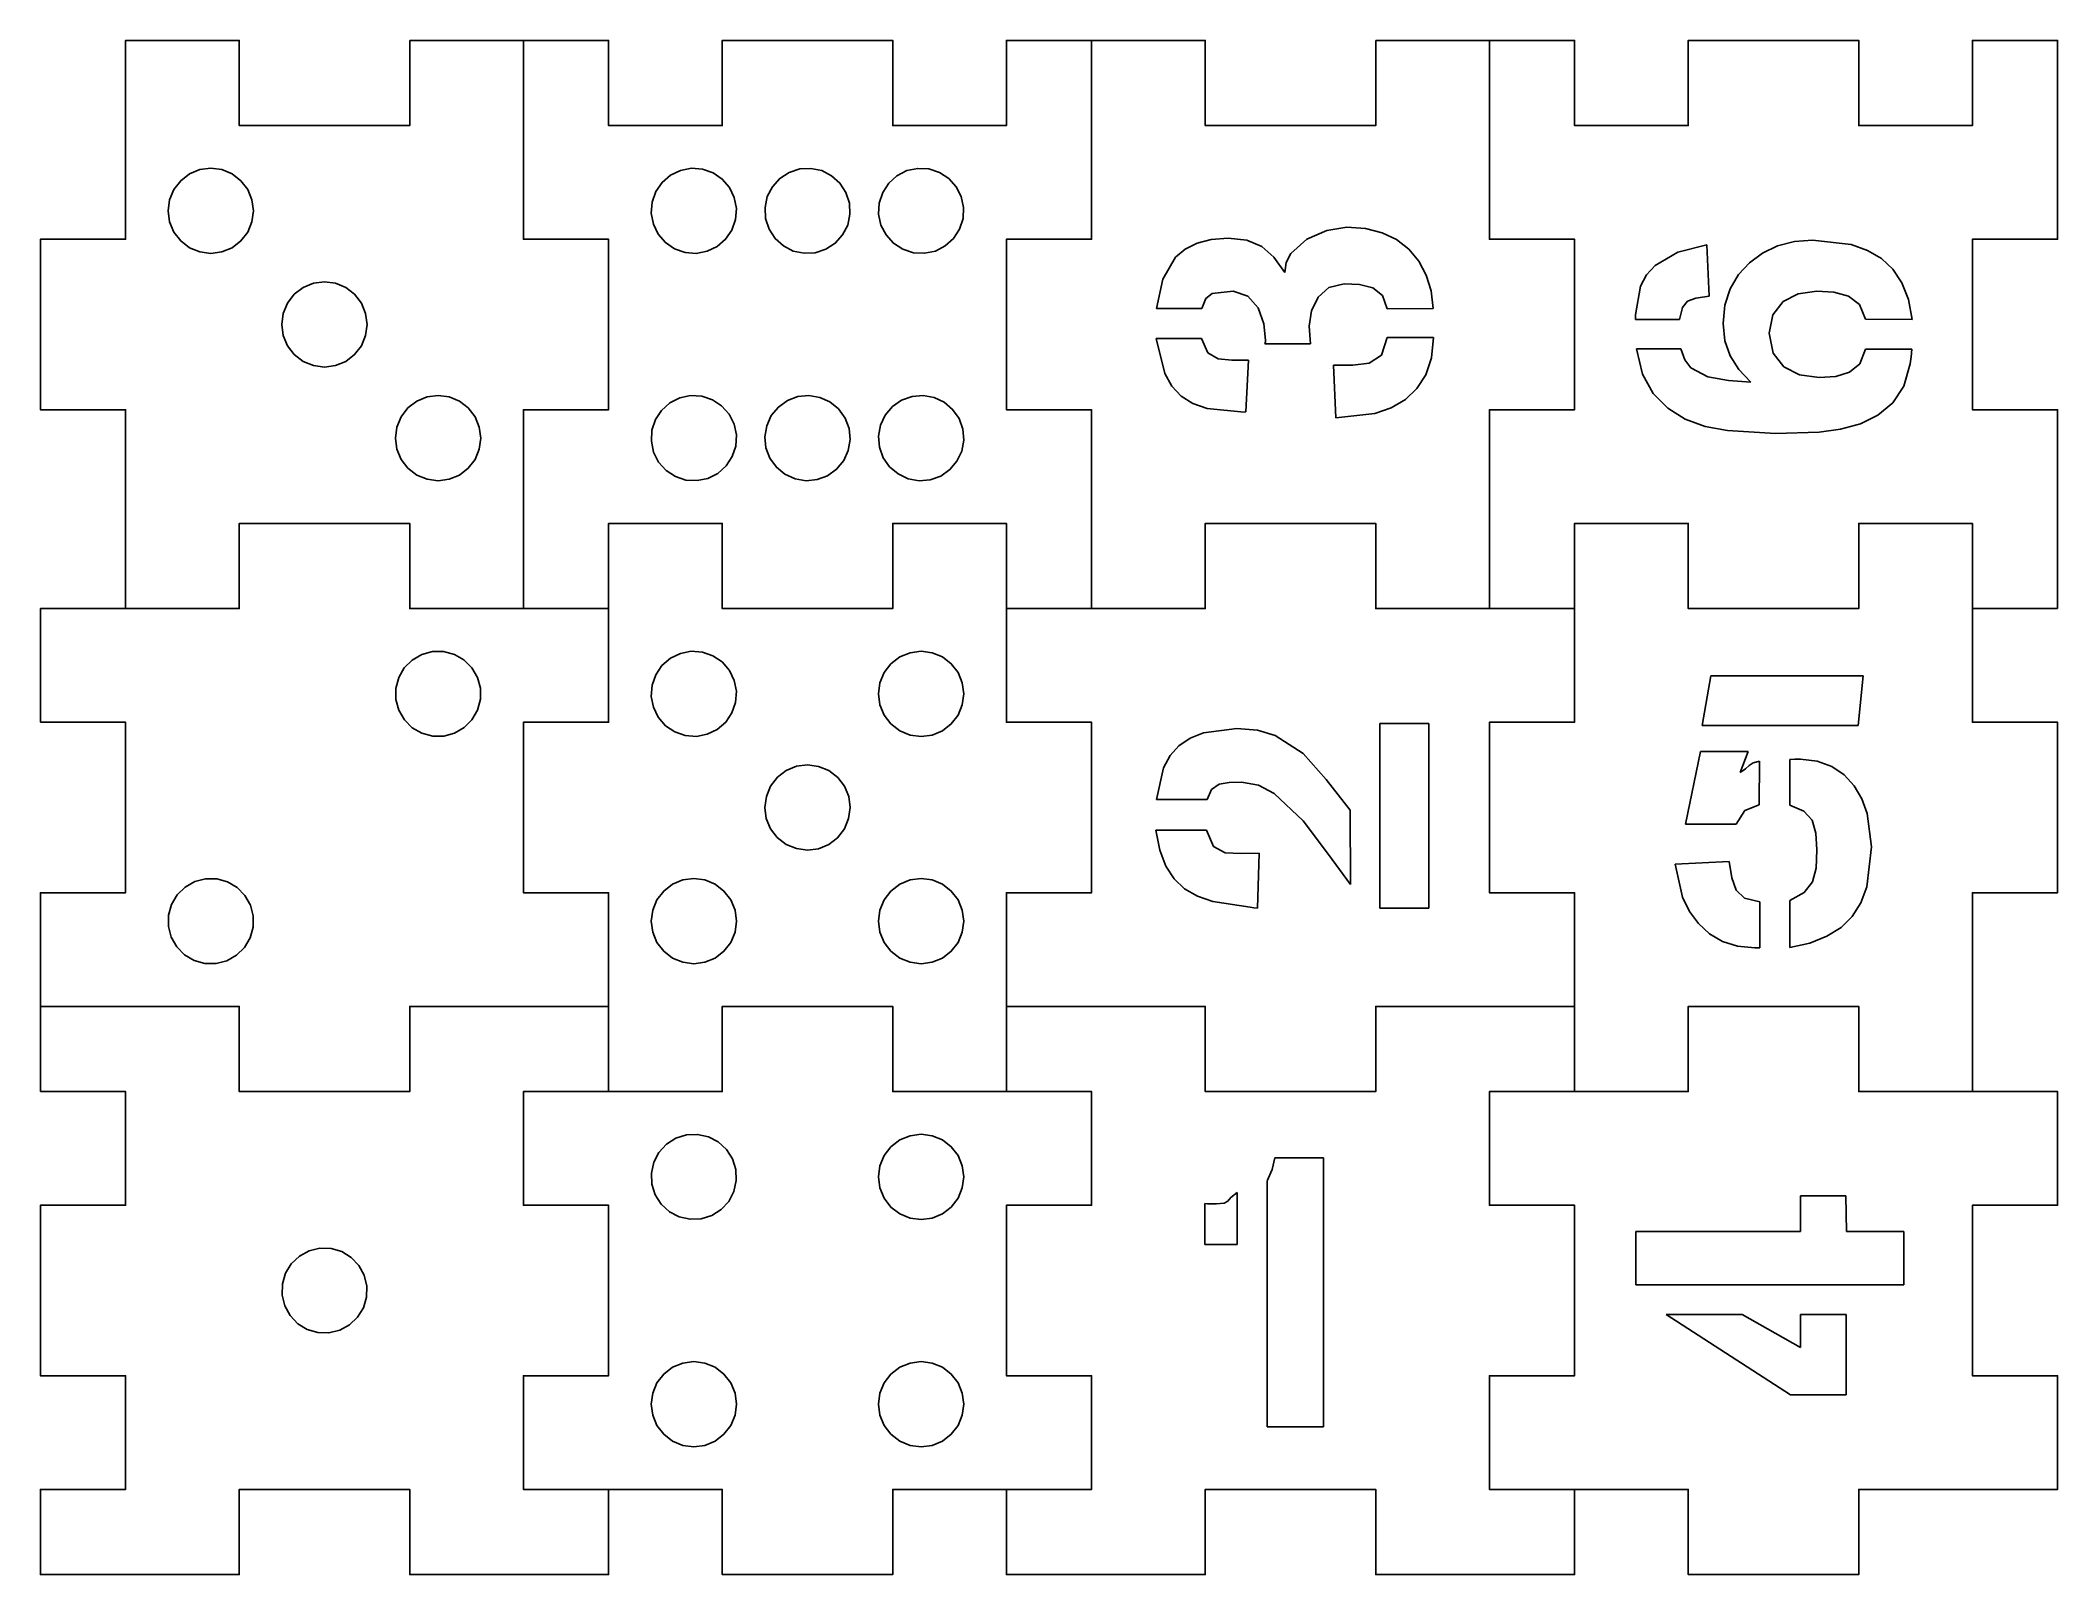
# Model space of a CAD drawing. Extents: x 0 to 71, y 0 to 54.
import ezdxf

# ---------------------------------------------------------------- set-up
doc = ezdxf.new("R2010")
doc.units = 0
doc.header["$MEASUREMENT"] = 0
for name, color, linetype, true_color in [('1#2', 7, 'Continuous', 0xffffff), ('2', 7, 'Continuous', 0xffffff), ('3', 7, 'Continuous', 0xffffff), ('4', 7, 'Continuous', 0xffffff), ('5', 7, 'Continuous', 0xffffff), ('6', 7, 'Continuous', 0xffffff), ('Group#1', 7, 'Continuous', 0xffffff), ('Group#2', 7, 'Continuous', 0xffffff)]:
    doc.layers.add(name, color=color, linetype=linetype, true_color=true_color)

msp = doc.modelspace()

# ---------------------------------------------------------------- linework, layer by layer
at = {"layer": '1#2'}
for p, q in [((43.356, 14.259), (43.183, 13.865)), ((43.446, 14.667), (43.356, 14.259)), ((45.161, 14.667), (43.446, 14.667)), ((45.161, 5.207), (45.161, 14.667)), ((43.183, 13.851), (43.183, 5.207)), ((41.081, 13.049), (40.984, 13.063)), ((40.984, 13.063), (40.984, 11.624)), ((41.178, 13.049), (41.081, 13.049)), ((41.399, 13.049), (41.178, 13.049)), ((41.662, 13.07), (41.399, 13.049)), ((41.793, 13.146), (41.662, 13.07)), ((41.904, 13.27), (41.793, 13.146)), ((42.118, 13.45), (41.904, 13.27)), ((42.118, 11.624), (42.118, 13.45)), ((40.984, 11.624), (42.118, 11.624)), ((43.183, 5.207), (45.161, 5.207))]:
    msp.add_line(p, q, dxfattribs=at)
at = {"layer": '2'}
for p, q in [((48.863, 29.961), (47.148, 29.961)), ((47.148, 29.961), (47.148, 23.461)), ((48.863, 23.461), (48.863, 29.961)), ((40.074, 29.173), (39.762, 28.826)), ((40.463, 29.439), (40.074, 29.173)), ((40.933, 29.629), (40.463, 29.439)), ((42.114, 29.781), (40.933, 29.629)), ((42.843, 29.721), (42.114, 29.781)), ((43.455, 29.539), (42.843, 29.721)), ((44.444, 28.903), (43.455, 29.539)), ((39.762, 28.826), (39.526, 28.395)), ((45.26, 27.983), (44.444, 28.903)), ((39.526, 28.395), (39.278, 27.278)), ((41.215, 27.637), (41.484, 27.817)), ((41.484, 27.817), (41.844, 27.879)), ((41.844, 27.879), (42.28, 27.886)), ((42.28, 27.886), (42.871, 27.788)), ((42.871, 27.788), (43.428, 27.492)), ((46.097, 26.904), (45.26, 27.983)), ((39.278, 27.278), (41.063, 27.278)), ((41.063, 27.278), (41.215, 27.637)), ((43.428, 27.492), (44.444, 26.531)), ((44.444, 26.531), (45.336, 25.348)), ((46.111, 24.29), (46.097, 26.904)), ((41.049, 26.199), (39.265, 26.199)), ((39.265, 26.199), (39.4, 25.504)), ((41.284, 25.632), (41.049, 26.199)), ((41.699, 25.404), (41.284, 25.632)), ((39.4, 25.504), (39.61, 24.94)), ((39.61, 24.94), (39.901, 24.491)), ((42.259, 25.376), (41.699, 25.404)), ((42.902, 25.397), (42.259, 25.376)), ((42.833, 23.461), (42.902, 25.397)), ((45.336, 25.348), (46.111, 24.29)), ((39.901, 24.491), (40.274, 24.138)), ((40.274, 24.138), (40.729, 23.874)), ((40.729, 23.874), (41.263, 23.689)), ((41.263, 23.689), (42.584, 23.488)), ((42.584, 23.488), (42.708, 23.474)), ((42.708, 23.474), (42.833, 23.461)), ((47.148, 23.461), (48.863, 23.461))]:
    msp.add_line(p, q, dxfattribs=at)
at = {"layer": '3'}
for p, q in [((40.712, 46.863), (40.295, 46.653)), ((41.213, 46.992), (40.712, 46.863)), ((41.805, 47.035), (41.213, 46.992)), ((42.467, 46.963), (41.805, 47.035)), ((42.987, 46.745), (42.467, 46.963)), ((44.571, 47.001), (44.017, 46.503)), ((45.283, 47.312), (44.571, 47.001)), ((45.981, 47.423), (45.283, 47.312)), ((46.642, 47.374), (45.981, 47.423)), ((47.226, 47.229), (46.642, 47.374)), ((47.734, 46.987), (47.226, 47.229)), ((48.167, 46.648), (47.734, 46.987)), ((39.958, 46.372), (39.502, 45.597)), ((40.295, 46.653), (39.958, 46.372)), ((43.414, 46.372), (42.987, 46.745)), ((43.796, 45.832), (43.414, 46.372)), ((43.851, 46.187), (43.796, 45.832)), ((44.017, 46.503), (43.851, 46.187)), ((48.516, 46.227), (48.167, 46.648)), ((48.775, 45.739), (48.516, 46.227)), ((39.502, 45.597), (39.287, 44.56)), ((48.945, 45.183), (48.775, 45.739)), ((40.878, 44.56), (41.018, 44.912)), ((41.018, 44.912), (41.244, 45.085)), ((41.244, 45.085), (41.984, 45.168)), ((41.984, 45.168), (42.503, 45.002)), ((42.503, 45.002), (42.856, 44.581)), ((44.737, 44.484), (44.972, 44.961)), ((44.972, 44.961), (45.352, 45.3)), ((45.352, 45.3), (45.885, 45.431)), ((45.885, 45.431), (46.431, 45.41)), ((46.431, 45.41), (46.894, 45.293)), ((46.894, 45.293), (47.233, 45.023)), ((47.233, 45.023), (47.406, 44.546)), ((49.024, 44.56), (48.945, 45.183)), ((39.287, 44.56), (40.878, 44.56)), ((42.856, 44.581), (43.056, 44.02)), ((43.056, 44.02), (43.118, 43.453)), ((44.654, 43.937), (44.737, 44.484)), ((47.406, 44.546), (49.024, 44.56)), ((40.864, 43.509), (39.274, 43.509)), ((39.274, 43.509), (39.571, 42.278)), ((41.092, 43.004), (40.864, 43.509)), ((43.118, 43.384), (43.091, 43.315)), ((43.091, 43.315), (44.709, 43.315)), ((43.118, 43.453), (43.118, 43.384)), ((44.709, 43.315), (44.654, 43.937)), ((47.406, 43.536), (47.198, 42.921)), ((49.038, 43.536), (47.406, 43.536)), ((48.962, 42.822), (49.038, 43.536)), ((41.452, 42.789), (41.092, 43.004)), ((41.936, 42.741), (41.452, 42.789)), ((42.524, 42.748), (41.936, 42.741)), ((42.427, 40.922), (42.524, 42.748)), ((46.77, 42.644), (46.189, 42.568)), ((47.198, 42.921), (46.77, 42.644)), ((48.761, 42.229), (48.962, 42.822)), ((39.571, 42.278), (39.823, 41.828)), ((46.189, 42.568), (45.511, 42.568)), ((45.511, 42.568), (45.594, 40.715)), ((48.45, 41.745), (48.761, 42.229)), ((39.823, 41.828), (40.152, 41.476)), ((40.152, 41.476), (40.563, 41.215)), ((40.563, 41.215), (41.065, 41.04)), ((47.544, 41.066), (48.042, 41.358)), ((48.042, 41.358), (48.45, 41.745)), ((41.065, 41.04), (42.372, 40.908)), ((42.372, 40.908), (42.427, 40.922)), ((45.594, 40.715), (46.963, 40.867)), ((46.963, 40.867), (47.544, 41.066))]:
    msp.add_line(p, q, dxfattribs=at)
at = {"layer": '4'}
for p, q in [((63.542, 13.335), (61.952, 13.335)), ((61.952, 13.335), (61.952, 12.077)), ((63.57, 12.077), (63.542, 13.335)), ((61.952, 12.077), (56.157, 12.077)), ((56.157, 12.077), (56.157, 10.196)), ((65.589, 12.077), (63.57, 12.077)), ((65.589, 10.196), (65.589, 12.077)), ((56.157, 10.196), (65.589, 10.196)), ((59.891, 9.158), (57.221, 9.158)), ((57.221, 9.158), (61.592, 6.323)), ((61.952, 7.997), (59.891, 9.158)), ((63.556, 9.158), (61.952, 9.158)), ((61.952, 9.158), (61.952, 7.997)), ((63.556, 6.323), (63.556, 9.158)), ((61.592, 6.323), (63.556, 6.323))]:
    msp.add_line(p, q, dxfattribs=at)
at = {"layer": '5'}
for p, q in [((58.791, 31.632), (58.487, 29.889)), ((64.158, 31.632), (58.791, 31.632)), ((63.978, 29.889), (64.158, 31.632)), ((58.487, 29.889), (63.978, 29.889)), ((58.432, 28.976), (57.906, 26.418)), ((60.105, 28.976), (58.432, 28.976)), ((59.829, 28.23), (60.105, 28.976)), ((60.14, 28.479), (60.015, 28.361)), ((60.285, 28.568), (60.14, 28.479)), ((60.506, 28.631), (60.285, 28.568)), ((60.493, 27.096), (60.506, 28.631)), ((61.751, 28.7), (61.571, 28.686)), ((61.571, 28.686), (61.571, 27.082)), ((61.945, 28.7), (61.751, 28.7)), ((62.54, 28.636), (61.945, 28.7)), ((63.051, 28.444), (62.54, 28.636)), ((63.482, 28.147), (63.051, 28.444)), ((60.015, 28.361), (59.829, 28.23)), ((63.833, 27.766), (63.482, 28.147)), ((64.104, 27.31), (63.833, 27.766)), ((59.995, 26.895), (60.493, 27.096)), ((61.571, 27.082), (62.069, 26.867)), ((64.296, 26.784), (64.104, 27.31)), ((57.906, 26.418), (59.69, 26.418)), ((59.69, 26.418), (59.995, 26.895)), ((62.069, 26.867), (62.36, 26.549)), ((62.36, 26.549), (62.491, 26.1)), ((64.448, 25.616), (64.296, 26.784)), ((62.491, 26.1), (62.526, 25.505)), ((64.279, 24.208), (64.448, 25.616)), ((59.441, 25.104), (57.533, 25.007)), ((57.533, 25.007), (57.796, 23.845)), ((59.531, 24.523), (59.441, 25.104)), ((62.498, 24.869), (62.373, 24.378)), ((62.526, 25.505), (62.498, 24.869)), ((59.683, 24.094), (59.531, 24.523)), ((62.373, 24.378), (62.083, 24.004)), ((64.067, 23.642), (64.279, 24.208)), ((57.796, 23.845), (58.039, 23.342)), ((59.981, 23.811), (59.683, 24.094)), ((60.52, 23.679), (59.981, 23.811)), ((60.52, 22.061), (60.52, 23.679)), ((62.083, 24.004), (61.571, 23.721)), ((61.571, 23.721), (61.571, 22.075)), ((63.77, 23.168), (64.067, 23.642)), ((58.039, 23.342), (58.356, 22.912)), ((58.356, 22.912), (58.743, 22.559)), ((62.882, 22.466), (63.379, 22.778)), ((63.379, 22.778), (63.77, 23.168)), ((58.743, 22.559), (59.199, 22.289)), ((59.199, 22.289), (59.73, 22.118)), ((59.73, 22.118), (60.34, 22.061)), ((60.34, 22.061), (60.52, 22.061)), ((61.571, 22.075), (62.279, 22.231)), ((62.279, 22.231), (62.882, 22.466))]:
    msp.add_line(p, q, dxfattribs=at)
at = {"layer": '6'}
for p, q in [((61.738, 46.919), (61.145, 46.763)), ((62.369, 46.971), (61.738, 46.919)), ((63.737, 46.81), (62.369, 46.971)), ((57.627, 46.545), (56.83, 46.072)), ((58.649, 46.805), (57.627, 46.545)), ((58.732, 44.993), (58.649, 46.805)), ((60.149, 46.175), (59.771, 45.755)), ((60.609, 46.512), (60.149, 46.175)), ((61.145, 46.763), (60.609, 46.512)), ((64.305, 46.609), (63.737, 46.81)), ((64.796, 46.327), (64.305, 46.609)), ((65.204, 45.952), (64.796, 46.327)), ((56.53, 45.746), (56.317, 45.349)), ((56.83, 46.072), (56.53, 45.746)), ((59.771, 45.755), (59.479, 45.256)), ((65.521, 45.468), (65.204, 45.952)), ((65.747, 44.877), (65.521, 45.468)), ((56.317, 45.349), (56.145, 44.343)), ((57.798, 44.599), (57.971, 44.82)), ((57.971, 44.82), (58.261, 44.924)), ((58.261, 44.924), (58.732, 44.993)), ((59.479, 45.256), (59.292, 44.682)), ((60.979, 44.343), (61.339, 44.806)), ((61.339, 44.806), (61.871, 45.083)), ((61.871, 45.083), (62.521, 45.173)), ((62.521, 45.173), (63.123, 45.138)), ((63.123, 45.138), (63.635, 45)), ((63.635, 45), (64.022, 44.702)), ((65.882, 44.177), (65.747, 44.877)), ((56.145, 44.343), (56.145, 44.177)), ((56.145, 44.177), (57.694, 44.177)), ((57.694, 44.177), (57.798, 44.599)), ((59.292, 44.682), (59.23, 44.039)), ((59.23, 44.039), (59.29, 43.42)), ((60.848, 43.693), (60.979, 44.343)), ((64.022, 44.702), (64.236, 44.191)), ((64.236, 44.191), (65.882, 44.177)), ((59.29, 43.42), (59.472, 42.891)), ((60.983, 42.996), (60.848, 43.693)), ((57.736, 43.139), (56.173, 43.139)), ((56.173, 43.139), (56.391, 42.256)), ((57.881, 42.752), (57.736, 43.139)), ((58.095, 42.476), (57.881, 42.752)), ((59.472, 42.891), (59.774, 42.417)), ((61.36, 42.51), (60.983, 42.996)), ((64.036, 42.614), (63.676, 42.317)), ((64.236, 43.126), (64.036, 42.614)), ((65.868, 43.126), (64.236, 43.126)), ((65.59, 41.827), (65.813, 42.614)), ((65.813, 42.614), (65.848, 42.856)), ((65.848, 42.856), (65.868, 43.126)), ((56.391, 42.256), (56.768, 41.57)), ((58.683, 42.158), (58.095, 42.476)), ((59.416, 42.033), (58.683, 42.158)), ((60.198, 41.964), (59.416, 42.033)), ((59.774, 42.417), (60.198, 41.964)), ((61.92, 42.225), (61.36, 42.51)), ((62.604, 42.13), (61.92, 42.225)), ((63.192, 42.171), (62.604, 42.13)), ((63.676, 42.317), (63.192, 42.171)), ((56.768, 41.57), (57.276, 41.051)), ((64.674, 40.809), (65.198, 41.238)), ((65.198, 41.238), (65.59, 41.827)), ((57.276, 41.051), (57.888, 40.671)), ((57.888, 40.671), (58.592, 40.413)), ((63.363, 40.311), (64.057, 40.505)), ((64.057, 40.505), (64.674, 40.809)), ((58.592, 40.413), (59.375, 40.263)), ((59.375, 40.263), (61.069, 40.166)), ((61.069, 40.166), (62.611, 40.214)), ((62.611, 40.214), (63.363, 40.311))]:
    msp.add_line(p, q, dxfattribs=at)
at = {"layer": 'Group#1'}
for points in [[(13, 54), (17, 54), (17, 51), (17, 47), (20, 47), (20, 41), (17, 41), (17, 34), (13, 34), (13, 37), (7, 37), (7, 34), (3, 34), (3, 41), (0, 41), (0, 47), (3, 47), (3, 51), (3, 54), (7, 54), (7, 51), (13, 51), (13, 54)], [(37, 34), (34, 34), (34, 37), (30, 37), (30, 34), (24, 34), (24, 37), (20, 37), (20, 34), (17, 34), (17, 41), (20, 41), (20, 47), (17, 47), (17, 51), (17, 54), (20, 54), (20, 51), (24, 51), (24, 54), (30, 54), (30, 51), (34, 51), (34, 54), (37, 54), (37, 47), (34, 47), (34, 41), (37, 41), (37, 34)], [(5.612, 46.551), (6, 46.5), (6.388, 46.551), (6.75, 46.701), (7.061, 46.939), (7.299, 47.25), (7.449, 47.612), (7.5, 48), (7.449, 48.388), (7.299, 48.75), (7.061, 49.061), (6.75, 49.299), (6.388, 49.449), (6, 49.5), (5.612, 49.449), (5.25, 49.299), (4.939, 49.061), (4.701, 48.75), (4.551, 48.388), (4.5, 48), (4.551, 47.612), (4.701, 47.25), (4.939, 46.939), (5.25, 46.701), (5.612, 46.551)], [(6, 46.5), (5.612, 46.551), (5.25, 46.701), (4.939, 46.939), (4.701, 47.25), (4.551, 47.612), (4.5, 48), (4.551, 48.388), (4.701, 48.75), (4.939, 49.061), (5.25, 49.299), (5.612, 49.449), (6, 49.5), (6.388, 49.449), (6.75, 49.299), (7.061, 49.061), (7.299, 48.75), (7.449, 48.388), (7.5, 48), (7.449, 47.612), (7.299, 47.25), (7.061, 46.939), (6.75, 46.701), (6.388, 46.551), (6, 46.5)], [(21.881, 48.999), (22.177, 49.254), (22.53, 49.425), (22.915, 49.498), (23.305, 49.469), (23.675, 49.34), (23.999, 49.119), (24.254, 48.823), (24.425, 48.47), (24.498, 48.085), (24.469, 47.695), (24.34, 47.325), (24.119, 47.001), (23.823, 46.746), (23.47, 46.575), (23.085, 46.502), (22.695, 46.531), (22.325, 46.66), (22.001, 46.881), (21.746, 47.177), (21.575, 47.53), (21.502, 47.915), (21.531, 48.305), (21.66, 48.675), (21.881, 48.999)], [(22.177, 49.254), (21.881, 48.999), (21.66, 48.675), (21.531, 48.305), (21.502, 47.915), (21.575, 47.53), (21.746, 47.177), (22.001, 46.881), (22.325, 46.66), (22.695, 46.531), (23.085, 46.502), (23.47, 46.575), (23.823, 46.746), (24.119, 47.001), (24.34, 47.325), (24.469, 47.695), (24.498, 48.085), (24.425, 48.47), (24.254, 48.823), (23.999, 49.119), (23.675, 49.34), (23.305, 49.469), (22.915, 49.498), (22.53, 49.425), (22.177, 49.254)], [(27.116, 49.495), (27.499, 49.414), (27.848, 49.237), (28.14, 48.975), (28.353, 48.647), (28.475, 48.275), (28.495, 47.884), (28.414, 47.501), (28.237, 47.152), (27.975, 46.86), (27.647, 46.647), (27.275, 46.525), (26.884, 46.505), (26.501, 46.586), (26.152, 46.763), (25.86, 47.025), (25.647, 47.353), (25.525, 47.725), (25.505, 48.116), (25.586, 48.499), (25.763, 48.848), (26.025, 49.14), (26.353, 49.353), (26.725, 49.475), (27.116, 49.495)], [(27.499, 49.414), (27.116, 49.495), (26.725, 49.475), (26.353, 49.353), (26.025, 49.14), (25.763, 48.848), (25.586, 48.499), (25.505, 48.116), (25.525, 47.725), (25.647, 47.353), (25.86, 47.025), (26.152, 46.763), (26.501, 46.586), (26.884, 46.505), (27.275, 46.525), (27.647, 46.647), (27.975, 46.86), (28.237, 47.152), (28.414, 47.501), (28.495, 47.884), (28.475, 48.275), (28.353, 48.647), (28.14, 48.975), (27.848, 49.237), (27.499, 49.414)], [(30.355, 46.646), (30.027, 46.859), (29.764, 47.15), (29.586, 47.498), (29.505, 47.881), (29.525, 48.272), (29.646, 48.645), (29.859, 48.973), (30.15, 49.236), (30.498, 49.414), (30.881, 49.495), (31.272, 49.475), (31.645, 49.354), (31.973, 49.141), (32.236, 48.85), (32.414, 48.502), (32.495, 48.119), (32.475, 47.728), (32.354, 47.355), (32.141, 47.027), (31.85, 46.764), (31.502, 46.586), (31.119, 46.505), (30.728, 46.525), (30.355, 46.646)], [(30.027, 46.859), (30.355, 46.646), (30.728, 46.525), (31.119, 46.505), (31.502, 46.586), (31.85, 46.764), (32.141, 47.027), (32.354, 47.355), (32.475, 47.728), (32.495, 48.119), (32.414, 48.502), (32.236, 48.85), (31.973, 49.141), (31.645, 49.354), (31.272, 49.475), (30.881, 49.495), (30.498, 49.414), (30.15, 49.236), (29.859, 48.973), (29.646, 48.645), (29.525, 48.272), (29.505, 47.881), (29.586, 47.498), (29.764, 47.15), (30.027, 46.859)], [(11.299, 44.75), (11.061, 45.061), (10.75, 45.299), (10.388, 45.449), (10, 45.5), (9.612, 45.449), (9.25, 45.299), (8.939, 45.061), (8.701, 44.75), (8.551, 44.388), (8.5, 44), (8.551, 43.612), (8.701, 43.25), (8.939, 42.939), (9.25, 42.701), (9.612, 42.551), (10, 42.5), (10.388, 42.551), (10.75, 42.701), (11.061, 42.939), (11.299, 43.25), (11.449, 43.612), (11.5, 44), (11.449, 44.388), (11.299, 44.75)], [(11.061, 45.061), (11.299, 44.75), (11.449, 44.388), (11.5, 44), (11.449, 43.612), (11.299, 43.25), (11.061, 42.939), (10.75, 42.701), (10.388, 42.551), (10, 42.5), (9.612, 42.551), (9.25, 42.701), (8.939, 42.939), (8.701, 43.25), (8.551, 43.612), (8.5, 44), (8.551, 44.388), (8.701, 44.75), (8.939, 45.061), (9.25, 45.299), (9.612, 45.449), (10, 45.5), (10.388, 45.449), (10.75, 45.299), (11.061, 45.061)], [(12.5, 40), (12.551, 39.612), (12.701, 39.25), (12.939, 38.939), (13.25, 38.701), (13.612, 38.551), (14, 38.5), (14.388, 38.551), (14.75, 38.701), (15.061, 38.939), (15.299, 39.25), (15.449, 39.612), (15.5, 40), (15.449, 40.388), (15.299, 40.75), (15.061, 41.061), (14.75, 41.299), (14.388, 41.449), (14, 41.5), (13.612, 41.449), (13.25, 41.299), (12.939, 41.061), (12.701, 40.75), (12.551, 40.388), (12.5, 40)], [(12.551, 39.612), (12.5, 40), (12.551, 40.388), (12.701, 40.75), (12.939, 41.061), (13.25, 41.299), (13.612, 41.449), (14, 41.5), (14.388, 41.449), (14.75, 41.299), (15.061, 41.061), (15.299, 40.75), (15.449, 40.388), (15.5, 40), (15.449, 39.612), (15.299, 39.25), (15.061, 38.939), (14.75, 38.701), (14.388, 38.551), (14, 38.5), (13.612, 38.551), (13.25, 38.701), (12.939, 38.939), (12.701, 39.25), (12.551, 39.612)], [(22.155, 41.239), (22.504, 41.416), (22.888, 41.496), (23.279, 41.474), (23.651, 41.352), (23.978, 41.137), (24.239, 40.845), (24.416, 40.496), (24.496, 40.112), (24.474, 39.721), (24.352, 39.349), (24.137, 39.022), (23.845, 38.761), (23.496, 38.584), (23.112, 38.504), (22.721, 38.526), (22.349, 38.648), (22.022, 38.863), (21.761, 39.155), (21.584, 39.504), (21.504, 39.888), (21.526, 40.279), (21.648, 40.651), (21.863, 40.978), (22.155, 41.239)], [(22.504, 41.416), (22.155, 41.239), (21.863, 40.978), (21.648, 40.651), (21.526, 40.279), (21.504, 39.888), (21.584, 39.504), (21.761, 39.155), (22.022, 38.863), (22.349, 38.648), (22.721, 38.526), (23.112, 38.504), (23.496, 38.584), (23.845, 38.761), (24.137, 39.022), (24.352, 39.349), (24.474, 39.721), (24.496, 40.112), (24.416, 40.496), (24.239, 40.845), (23.978, 41.137), (23.651, 41.352), (23.279, 41.474), (22.888, 41.496), (22.504, 41.416)], [(25.726, 40.792), (25.974, 41.095), (26.293, 41.323), (26.659, 41.461), (27.049, 41.499), (27.435, 41.435), (27.792, 41.274), (28.095, 41.026), (28.323, 40.707), (28.461, 40.341), (28.499, 39.951), (28.435, 39.565), (28.274, 39.208), (28.026, 38.905), (27.707, 38.677), (27.341, 38.539), (26.951, 38.501), (26.565, 38.565), (26.208, 38.726), (25.905, 38.974), (25.677, 39.293), (25.539, 39.659), (25.501, 40.049), (25.565, 40.435), (25.726, 40.792)], [(25.974, 41.095), (25.726, 40.792), (25.565, 40.435), (25.501, 40.049), (25.539, 39.659), (25.677, 39.293), (25.905, 38.974), (26.208, 38.726), (26.565, 38.565), (26.951, 38.501), (27.341, 38.539), (27.707, 38.677), (28.026, 38.905), (28.274, 39.208), (28.435, 39.565), (28.499, 39.951), (28.461, 40.341), (28.323, 40.707), (28.095, 41.026), (27.792, 41.274), (27.435, 41.435), (27.049, 41.499), (26.659, 41.461), (26.293, 41.323), (25.974, 41.095)], [(29.571, 40.456), (29.738, 40.81), (29.99, 41.109), (30.312, 41.333), (30.68, 41.466), (31.07, 41.498), (31.456, 41.429), (31.81, 41.262), (32.109, 41.01), (32.333, 40.688), (32.466, 40.32), (32.498, 39.93), (32.429, 39.544), (32.262, 39.19), (32.01, 38.891), (31.688, 38.667), (31.32, 38.534), (30.93, 38.502), (30.544, 38.571), (30.19, 38.738), (29.891, 38.99), (29.667, 39.312), (29.534, 39.68), (29.502, 40.07), (29.571, 40.456)], [(29.738, 40.81), (29.571, 40.456), (29.502, 40.07), (29.534, 39.68), (29.667, 39.312), (29.891, 38.99), (30.19, 38.738), (30.544, 38.571), (30.93, 38.502), (31.32, 38.534), (31.688, 38.667), (32.01, 38.891), (32.262, 39.19), (32.429, 39.544), (32.498, 39.93), (32.466, 40.32), (32.333, 40.688), (32.109, 41.01), (31.81, 41.262), (31.456, 41.429), (31.07, 41.498), (30.68, 41.466), (30.312, 41.333), (29.99, 41.109), (29.738, 40.81)], [(0, 30), (0, 34), (3, 34), (7, 34), (7, 37), (13, 37), (13, 34), (17, 34), (20, 34), (20, 30), (17, 30), (17, 24), (20, 24), (20, 20), (13, 20), (13, 17), (7, 17), (7, 20), (0, 20), (0, 24), (3, 24), (3, 30), (0, 30)], [(20, 30), (20, 34), (20, 37), (24, 37), (24, 34), (30, 34), (30, 37), (34, 37), (34, 34), (34, 30), (37, 30), (37, 24), (34, 24), (34, 23), (34, 17), (30, 17), (30, 20), (24, 20), (24, 17), (20, 17), (20, 20), (20, 24), (17, 24), (17, 30), (20, 30)], [(15.192, 30.09), (15.387, 30.429), (15.488, 30.808), (15.487, 31.199), (15.385, 31.577), (15.188, 31.916), (14.91, 32.192), (14.571, 32.387), (14.192, 32.488), (13.801, 32.487), (13.423, 32.385), (13.084, 32.188), (12.808, 31.91), (12.613, 31.571), (12.512, 31.192), (12.513, 30.801), (12.615, 30.423), (12.812, 30.084), (13.09, 29.808), (13.429, 29.613), (13.808, 29.512), (14.199, 29.513), (14.577, 29.615), (14.916, 29.812), (15.192, 30.09)], [(15.387, 30.429), (15.192, 30.09), (14.916, 29.812), (14.577, 29.615), (14.199, 29.513), (13.808, 29.512), (13.429, 29.613), (13.09, 29.808), (12.812, 30.084), (12.615, 30.423), (12.513, 30.801), (12.512, 31.192), (12.613, 31.571), (12.808, 31.91), (13.084, 32.188), (13.423, 32.385), (13.801, 32.487), (14.192, 32.488), (14.571, 32.387), (14.91, 32.192), (15.188, 31.916), (15.385, 31.577), (15.487, 31.199), (15.488, 30.808), (15.387, 30.429)], [(24.342, 30.329), (24.47, 30.699), (24.497, 31.09), (24.423, 31.474), (24.252, 31.826), (23.995, 32.122), (23.671, 32.342), (23.301, 32.47), (22.91, 32.497), (22.526, 32.423), (22.174, 32.252), (21.878, 31.995), (21.658, 31.671), (21.53, 31.301), (21.503, 30.91), (21.577, 30.526), (21.748, 30.174), (22.005, 29.878), (22.329, 29.658), (22.699, 29.53), (23.09, 29.503), (23.474, 29.577), (23.826, 29.748), (24.122, 30.005), (24.342, 30.329)], [(24.47, 30.699), (24.342, 30.329), (24.122, 30.005), (23.826, 29.748), (23.474, 29.577), (23.09, 29.503), (22.699, 29.53), (22.329, 29.658), (22.005, 29.878), (21.748, 30.174), (21.577, 30.526), (21.503, 30.91), (21.53, 31.301), (21.658, 31.671), (21.878, 31.995), (22.174, 32.252), (22.526, 32.423), (22.91, 32.497), (23.301, 32.47), (23.671, 32.342), (23.995, 32.122), (24.252, 31.826), (24.423, 31.474), (24.497, 31.09), (24.47, 30.699)], [(29.551, 31.388), (29.5, 31), (29.551, 30.612), (29.701, 30.25), (29.939, 29.939), (30.25, 29.701), (30.612, 29.551), (31, 29.5), (31.388, 29.551), (31.75, 29.701), (32.061, 29.939), (32.299, 30.25), (32.449, 30.612), (32.5, 31), (32.449, 31.388), (32.299, 31.75), (32.061, 32.061), (31.75, 32.299), (31.388, 32.449), (31, 32.5), (30.612, 32.449), (30.25, 32.299), (29.939, 32.061), (29.701, 31.75), (29.551, 31.388)], [(29.5, 31), (29.551, 31.388), (29.701, 31.75), (29.939, 32.061), (30.25, 32.299), (30.612, 32.449), (31, 32.5), (31.388, 32.449), (31.75, 32.299), (32.061, 32.061), (32.299, 31.75), (32.449, 31.388), (32.5, 31), (32.449, 30.612), (32.299, 30.25), (32.061, 29.939), (31.75, 29.701), (31.388, 29.551), (31, 29.5), (30.612, 29.551), (30.25, 29.701), (29.939, 29.939), (29.701, 30.25), (29.551, 30.612), (29.5, 31)], [(28.448, 26.608), (28.5, 26.996), (28.45, 27.384), (28.301, 27.747), (28.063, 28.058), (27.753, 28.297), (27.392, 28.448), (27.004, 28.5), (26.616, 28.45), (26.253, 28.301), (25.942, 28.063), (25.703, 27.753), (25.552, 27.392), (25.5, 27.004), (25.55, 26.616), (25.699, 26.253), (25.937, 25.942), (26.247, 25.703), (26.608, 25.552), (26.996, 25.5), (27.384, 25.55), (27.747, 25.699), (28.058, 25.937), (28.297, 26.247), (28.448, 26.608)], [(28.5, 26.996), (28.448, 26.608), (28.297, 26.247), (28.058, 25.937), (27.747, 25.699), (27.384, 25.55), (26.996, 25.5), (26.608, 25.552), (26.247, 25.703), (25.937, 25.942), (25.699, 26.253), (25.55, 26.616), (25.5, 27.004), (25.552, 27.392), (25.703, 27.753), (25.942, 28.063), (26.253, 28.301), (26.616, 28.45), (27.004, 28.5), (27.392, 28.448), (27.753, 28.297), (28.063, 28.058), (28.301, 27.747), (28.45, 27.384), (28.5, 26.996)], [(7.182, 22.077), (7.381, 22.414), (7.485, 22.791), (7.489, 23.183), (7.391, 23.562), (7.198, 23.903), (6.923, 24.182), (6.586, 24.381), (6.209, 24.485), (5.817, 24.489), (5.438, 24.391), (5.097, 24.198), (4.818, 23.923), (4.619, 23.586), (4.515, 23.209), (4.511, 22.817), (4.609, 22.438), (4.802, 22.097), (5.077, 21.818), (5.414, 21.619), (5.791, 21.515), (6.183, 21.511), (6.562, 21.609), (6.903, 21.802), (7.182, 22.077)], [(7.381, 22.414), (7.182, 22.077), (6.903, 21.802), (6.562, 21.609), (6.183, 21.511), (5.791, 21.515), (5.414, 21.619), (5.077, 21.818), (4.802, 22.097), (4.609, 22.438), (4.511, 22.817), (4.515, 23.209), (4.619, 23.586), (4.818, 23.923), (5.097, 24.198), (5.438, 24.391), (5.817, 24.489), (6.209, 24.485), (6.586, 24.381), (6.923, 24.182), (7.198, 23.903), (7.391, 23.562), (7.489, 23.183), (7.485, 22.791), (7.381, 22.414)], [(23.388, 21.551), (23.75, 21.701), (24.061, 21.939), (24.299, 22.25), (24.449, 22.612), (24.5, 23), (24.449, 23.388), (24.299, 23.75), (24.061, 24.061), (23.75, 24.299), (23.388, 24.449), (23, 24.5), (22.612, 24.449), (22.25, 24.299), (21.939, 24.061), (21.701, 23.75), (21.551, 23.388), (21.5, 23), (21.551, 22.612), (21.701, 22.25), (21.939, 21.939), (22.25, 21.701), (22.612, 21.551), (23, 21.5), (23.388, 21.551)], [(23.75, 21.701), (23.388, 21.551), (23, 21.5), (22.612, 21.551), (22.25, 21.701), (21.939, 21.939), (21.701, 22.25), (21.551, 22.612), (21.5, 23), (21.551, 23.388), (21.701, 23.75), (21.939, 24.061), (22.25, 24.299), (22.612, 24.449), (23, 24.5), (23.388, 24.449), (23.75, 24.299), (24.061, 24.061), (24.299, 23.75), (24.449, 23.388), (24.5, 23), (24.449, 22.612), (24.299, 22.25), (24.061, 21.939), (23.75, 21.701)], [(31.388, 21.551), (31.75, 21.701), (32.061, 21.939), (32.299, 22.25), (32.449, 22.612), (32.5, 23), (32.449, 23.388), (32.299, 23.75), (32.061, 24.061), (31.75, 24.299), (31.388, 24.449), (31, 24.5), (30.612, 24.449), (30.25, 24.299), (29.939, 24.061), (29.701, 23.75), (29.551, 23.388), (29.5, 23), (29.551, 22.612), (29.701, 22.25), (29.939, 21.939), (30.25, 21.701), (30.612, 21.551), (31, 21.5), (31.388, 21.551)], [(31.75, 21.701), (31.388, 21.551), (31, 21.5), (30.612, 21.551), (30.25, 21.701), (29.939, 21.939), (29.701, 22.25), (29.551, 22.612), (29.5, 23), (29.551, 23.388), (29.701, 23.75), (29.939, 24.061), (30.25, 24.299), (30.612, 24.449), (31, 24.5), (31.388, 24.449), (31.75, 24.299), (32.061, 24.061), (32.299, 23.75), (32.449, 23.388), (32.5, 23), (32.449, 22.612), (32.299, 22.25), (32.061, 21.939), (31.75, 21.701)], [(0, 17), (0, 20), (7, 20), (7, 17), (13, 17), (13, 20), (20, 20), (20, 17), (17, 17), (17, 13), (20, 13), (20, 7), (17, 7), (17, 3), (20, 3), (20, 0), (13, 0), (13, 3), (7, 3), (7, 0), (0, 0), (0, 3), (3, 3), (3, 7), (0, 7), (0, 13), (3, 13), (3, 17), (0, 17)], [(17, 17), (20, 17), (24, 17), (24, 20), (30, 20), (30, 17), (34, 17), (37, 17), (37, 13), (34, 13), (34, 7), (37, 7), (37, 3), (34, 3), (30, 3), (30, 0), (24, 0), (24, 3), (20, 3), (17, 3), (17, 7), (20, 7), (20, 13), (17, 13), (17, 17)], [(23.963, 12.85), (24.228, 13.139), (24.409, 13.486), (24.494, 13.868), (24.477, 14.259), (24.36, 14.633), (24.15, 14.963), (23.861, 15.228), (23.514, 15.409), (23.132, 15.494), (22.741, 15.477), (22.367, 15.36), (22.037, 15.15), (21.772, 14.861), (21.591, 14.514), (21.506, 14.132), (21.523, 13.741), (21.64, 13.367), (21.85, 13.037), (22.139, 12.772), (22.486, 12.591), (22.868, 12.506), (23.259, 12.523), (23.633, 12.64), (23.963, 12.85)], [(24.228, 13.139), (23.963, 12.85), (23.633, 12.64), (23.259, 12.523), (22.868, 12.506), (22.486, 12.591), (22.139, 12.772), (21.85, 13.037), (21.64, 13.367), (21.523, 13.741), (21.506, 14.132), (21.591, 14.514), (21.772, 14.861), (22.037, 15.15), (22.367, 15.36), (22.741, 15.477), (23.132, 15.494), (23.514, 15.409), (23.861, 15.228), (24.15, 14.963), (24.36, 14.633), (24.477, 14.259), (24.494, 13.868), (24.409, 13.486), (24.228, 13.139)], [(29.701, 14.75), (29.551, 14.388), (29.5, 14), (29.551, 13.612), (29.701, 13.25), (29.939, 12.939), (30.25, 12.701), (30.612, 12.551), (31, 12.5), (31.388, 12.551), (31.75, 12.701), (32.061, 12.939), (32.299, 13.25), (32.449, 13.612), (32.5, 14), (32.449, 14.388), (32.299, 14.75), (32.061, 15.061), (31.75, 15.299), (31.388, 15.449), (31, 15.5), (30.612, 15.449), (30.25, 15.299), (29.939, 15.061), (29.701, 14.75)], [(29.551, 14.388), (29.701, 14.75), (29.939, 15.061), (30.25, 15.299), (30.612, 15.449), (31, 15.5), (31.388, 15.449), (31.75, 15.299), (32.061, 15.061), (32.299, 14.75), (32.449, 14.388), (32.5, 14), (32.449, 13.612), (32.299, 13.25), (32.061, 12.939), (31.75, 12.701), (31.388, 12.551), (31, 12.5), (30.612, 12.551), (30.25, 12.701), (29.939, 12.939), (29.701, 13.25), (29.551, 13.612), (29.5, 14), (29.551, 14.388)], [(9.117, 11.213), (8.833, 10.943), (8.629, 10.609), (8.518, 10.233), (8.508, 9.842), (8.6, 9.461), (8.787, 9.117), (9.057, 8.833), (9.391, 8.629), (9.767, 8.518), (10.158, 8.508), (10.539, 8.6), (10.883, 8.787), (11.167, 9.057), (11.371, 9.391), (11.482, 9.767), (11.492, 10.158), (11.4, 10.539), (11.213, 10.883), (10.943, 11.167), (10.609, 11.371), (10.233, 11.482), (9.842, 11.492), (9.461, 11.4), (9.117, 11.213)], [(8.833, 10.943), (9.117, 11.213), (9.461, 11.4), (9.842, 11.492), (10.233, 11.482), (10.609, 11.371), (10.943, 11.167), (11.213, 10.883), (11.4, 10.539), (11.492, 10.158), (11.482, 9.767), (11.371, 9.391), (11.167, 9.057), (10.883, 8.787), (10.539, 8.6), (10.158, 8.508), (9.767, 8.518), (9.391, 8.629), (9.057, 8.833), (8.787, 9.117), (8.6, 9.461), (8.508, 9.842), (8.518, 10.233), (8.629, 10.609), (8.833, 10.943)], [(23.388, 4.551), (23.75, 4.701), (24.061, 4.939), (24.299, 5.25), (24.449, 5.612), (24.5, 6), (24.449, 6.388), (24.299, 6.75), (24.061, 7.061), (23.75, 7.299), (23.388, 7.449), (23, 7.5), (22.612, 7.449), (22.25, 7.299), (21.939, 7.061), (21.701, 6.75), (21.551, 6.388), (21.5, 6), (21.551, 5.612), (21.701, 5.25), (21.939, 4.939), (22.25, 4.701), (22.612, 4.551), (23, 4.5), (23.388, 4.551)], [(23.75, 4.701), (23.388, 4.551), (23, 4.5), (22.612, 4.551), (22.25, 4.701), (21.939, 4.939), (21.701, 5.25), (21.551, 5.612), (21.5, 6), (21.551, 6.388), (21.701, 6.75), (21.939, 7.061), (22.25, 7.299), (22.612, 7.449), (23, 7.5), (23.388, 7.449), (23.75, 7.299), (24.061, 7.061), (24.299, 6.75), (24.449, 6.388), (24.5, 6), (24.449, 5.612), (24.299, 5.25), (24.061, 4.939), (23.75, 4.701)], [(31.388, 7.449), (31, 7.5), (30.612, 7.449), (30.25, 7.299), (29.939, 7.061), (29.701, 6.75), (29.551, 6.388), (29.5, 6), (29.551, 5.612), (29.701, 5.25), (29.939, 4.939), (30.25, 4.701), (30.612, 4.551), (31, 4.5), (31.388, 4.551), (31.75, 4.701), (32.061, 4.939), (32.299, 5.25), (32.449, 5.612), (32.5, 6), (32.449, 6.388), (32.299, 6.75), (32.061, 7.061), (31.75, 7.299), (31.388, 7.449)], [(31, 7.5), (31.388, 7.449), (31.75, 7.299), (32.061, 7.061), (32.299, 6.75), (32.449, 6.388), (32.5, 6), (32.449, 5.612), (32.299, 5.25), (32.061, 4.939), (31.75, 4.701), (31.388, 4.551), (31, 4.5), (30.612, 4.551), (30.25, 4.701), (29.939, 4.939), (29.701, 5.25), (29.551, 5.612), (29.5, 6), (29.551, 6.388), (29.701, 6.75), (29.939, 7.061), (30.25, 7.299), (30.612, 7.449), (31, 7.5)]]:
    msp.add_lwpolyline(points, dxfattribs=at)
at = {"layer": 'Group#2'}
for points in [[(47, 54), (51, 54), (51, 51), (51, 47), (54, 47), (54, 41), (51, 41), (51, 34), (47, 34), (47, 37), (41, 37), (41, 34), (37, 34), (37, 41), (34, 41), (34, 47), (37, 47), (37, 51), (37, 54), (41, 54), (41, 51), (47, 51), (47, 54)], [(71, 34), (68, 34), (68, 37), (64, 37), (64, 34), (58, 34), (58, 37), (54, 37), (54, 34), (51, 34), (51, 41), (54, 41), (54, 47), (51, 47), (51, 51), (51, 54), (54, 54), (54, 51), (58, 51), (58, 54), (64, 54), (64, 51), (68, 51), (68, 54), (71, 54), (71, 47), (68, 47), (68, 41), (71, 41), (71, 34)], [(34, 30), (34, 34), (37, 34), (41, 34), (41, 37), (47, 37), (47, 34), (51, 34), (54, 34), (54, 30), (51, 30), (51, 24), (54, 24), (54, 20), (47, 20), (47, 17), (41, 17), (41, 20), (34, 20), (34, 24), (37, 24), (37, 30), (34, 30)], [(54, 30), (54, 34), (54, 37), (58, 37), (58, 34), (64, 34), (64, 37), (68, 37), (68, 34), (68, 30), (71, 30), (71, 24), (68, 24), (68, 23), (68, 17), (64, 17), (64, 20), (58, 20), (58, 17), (54, 17), (54, 20), (54, 24), (51, 24), (51, 30), (54, 30)], [(34, 17), (34, 20), (41, 20), (41, 17), (47, 17), (47, 20), (54, 20), (54, 17), (51, 17), (51, 13), (54, 13), (54, 7), (51, 7), (51, 3), (54, 3), (54, 0), (47, 0), (47, 3), (41, 3), (41, 0), (34, 0), (34, 3), (37, 3), (37, 7), (34, 7), (34, 13), (37, 13), (37, 17), (34, 17)], [(51, 17), (54, 17), (58, 17), (58, 20), (64, 20), (64, 17), (68, 17), (71, 17), (71, 13), (68, 13), (68, 7), (71, 7), (71, 3), (68, 3), (64, 3), (64, 0), (58, 0), (58, 3), (54, 3), (51, 3), (51, 7), (54, 7), (54, 13), (51, 13), (51, 17)]]:
    msp.add_lwpolyline(points, dxfattribs=at)

doc.saveas('drawing.dxf')
